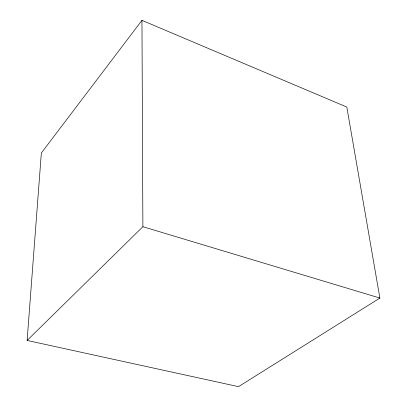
<?xml version="1.0" encoding="UTF-8"?>
<svg xmlns="http://www.w3.org/2000/svg" width="407" height="407" viewBox="0 0 407 407"><rect width="100%" height="100%" fill="white"/><g stroke="black" fill="none" stroke-linecap="round" stroke-linejoin="round"><path stroke-width="0.61" d="M27.116 340.45L41.346 152.996L141.957 20.35L346.815 107.056L379.884 298.056L238.507 386.65L27.116 340.45L142.888 226.704L141.957 20.35M142.888 226.704L379.884 298.056"/></g></svg>
